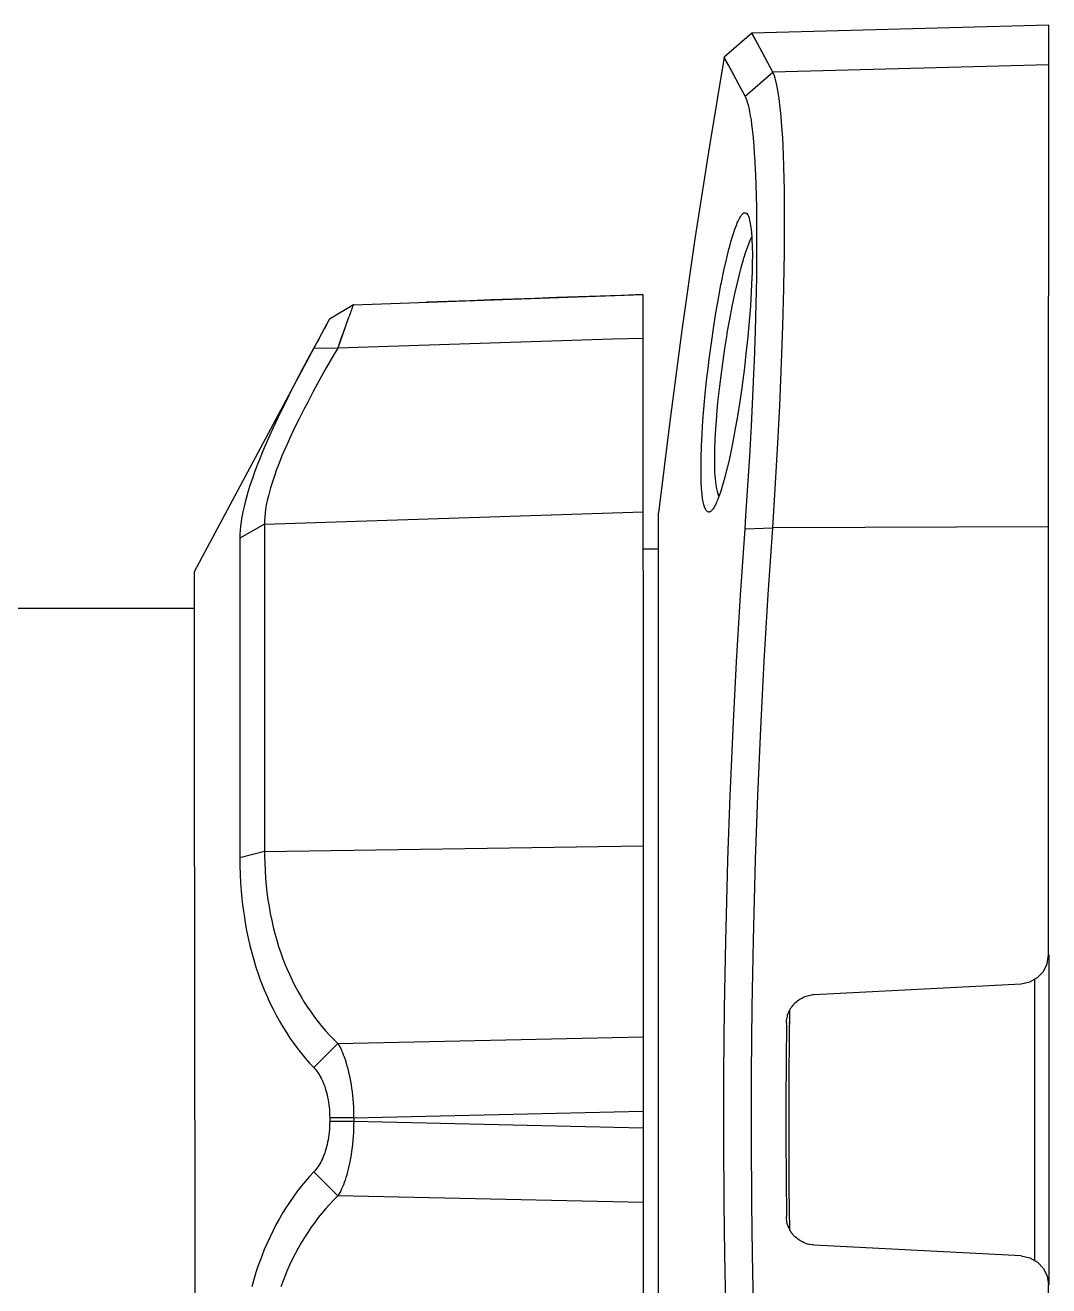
# Model space of a CAD drawing. Header units: millimetres. Extents: x -495897 to 1376592, y -28539 to 470976.
# Drawn here: x 206353 to 208656, y 219281 to 222116 of the extents above; entities that cross this region are included whole.
import ezdxf

# ---------------------------------------------------------------- set-up
doc = ezdxf.new("R2010")
doc.units = ezdxf.units.MM

msp = doc.modelspace()

# ---------------------------------------------------------------- linework, layer by layer
at = {"color": 0}
for p, q in [((208655.738, 222115.793), (207987.408, 222098.243)), ((208655.478, 222026.483), (208655.738, 222115.793)), ((207987.408, 222098.243), (207925.138, 222044.293)), ((208034.728, 222010.363), (207987.408, 222098.503)), ((207987.928, 222097.333), (207987.408, 222098.243)), ((207996.638, 222081.473), (207987.928, 222097.333)), ((208001.968, 222071.593), (207996.638, 222081.473)), ((208008.338, 222059.373), (208001.968, 222071.593)), ((208034.728, 222010.363), (208008.338, 222059.373)), ((207925.658, 222043.253), (207925.138, 222044.293)), ((207972.588, 221956.153), (207925.138, 222044.293)), ((207930.078, 222034.803), (207925.658, 222043.253)), ((207934.238, 222027.523), (207930.078, 222034.803)), ((207939.568, 222017.643), (207934.238, 222027.523)), ((208655.478, 222026.483), (208034.728, 222010.363)), ((208655.348, 220988.043), (208655.738, 222026.483)), ((207946.068, 222005.553), (207939.568, 222017.643)), ((207953.738, 221990.993), (207946.068, 222005.553)), ((207972.588, 221956.153), (208034.728, 222010.363)), ((208037.588, 222003.993), (208034.728, 222010.363)), ((208040.188, 221996.453), (208037.588, 222003.993)), ((208040.838, 221993.593), (208040.188, 221996.453)), ((207962.578, 221974.483), (207953.738, 221990.993)), ((207972.588, 221956.153), (207962.578, 221974.483)), ((208043.958, 221981.243), (208040.838, 221993.593)), ((208046.298, 221969.153), (208043.958, 221981.243)), ((208049.028, 221950.693), (208046.298, 221969.153)), ((207974.018, 221953.163), (207972.588, 221956.153)), ((207975.448, 221949.783), (207974.018, 221953.163)), ((207976.878, 221945.883), (207975.448, 221949.783)), ((207978.178, 221941.853), (207976.878, 221945.883)), ((207979.868, 221936.133), (207978.178, 221941.853)), ((208050.848, 221936.913), (208049.028, 221950.693)), ((207981.428, 221929.893), (207979.868, 221936.133)), ((207982.988, 221922.873), (207981.428, 221929.893)), ((207983.378, 221921.313), (207982.988, 221922.873)), ((207984.938, 221912.343), (207983.378, 221921.313)), ((207986.628, 221902.983), (207984.938, 221912.343)), ((208053.578, 221911.043), (208050.848, 221936.913)), ((208054.618, 221897.393), (208053.578, 221911.043)), ((207987.928, 221892.843), (207986.628, 221902.983)), ((207989.358, 221881.663), (207987.928, 221892.843)), ((207990.658, 221869.313), (207989.358, 221881.663)), ((208057.088, 221862.813), (208054.618, 221897.393)), ((207991.438, 221862.163), (207990.658, 221869.313)), ((207992.868, 221845.523), (207991.438, 221862.163)), ((208058.908, 221824.333), (208057.088, 221862.813)), ((207994.038, 221828.103), (207992.868, 221845.523)), ((207995.208, 221809.513), (207994.038, 221828.103)), ((207996.248, 221789.493), (207995.208, 221809.513)), ((208059.818, 221797.553), (208058.908, 221824.333)), ((208060.858, 221745.033), (208059.818, 221797.553)), ((207996.768, 221780.133), (207996.248, 221789.493)), ((207997.548, 221756.993), (207996.768, 221780.133)), ((207998.198, 221732.423), (207997.548, 221756.993)), ((208061.508, 221687.313), (208060.858, 221745.033)), ((207998.718, 221706.293), (207998.198, 221732.423)), ((207960.628, 221682.503), (207962.188, 221685.103)), ((207962.188, 221685.103), (207963.878, 221687.703)), ((207963.878, 221687.703), (207964.658, 221688.873)), ((207964.658, 221688.873), (207965.958, 221690.433)), ((207965.958, 221690.433), (207966.998, 221691.473)), ((207966.998, 221691.473), (207967.908, 221692.383)), ((207967.908, 221692.383), (207968.818, 221693.033)), ((207968.818, 221693.033), (207969.858, 221693.553)), ((207969.858, 221693.553), (207970.768, 221693.943)), ((207970.768, 221693.943), (207971.678, 221694.203)), ((207971.678, 221694.203), (207972.588, 221694.203)), ((207972.588, 221694.203), (207972.718, 221694.203)), ((207972.718, 221694.203), (207973.368, 221694.203)), ((207973.368, 221694.203), (207973.628, 221693.943)), ((207973.628, 221693.943), (207974.018, 221693.813)), ((207974.018, 221693.813), (207974.538, 221693.553)), ((207974.538, 221693.553), (207975.058, 221693.163)), ((207975.058, 221693.163), (207975.448, 221693.033)), ((207975.448, 221693.033), (207975.838, 221692.643)), ((207975.838, 221692.643), (207976.358, 221692.383)), ((207976.358, 221692.383), (207976.748, 221691.993)), ((207976.748, 221691.993), (207977.138, 221691.603)), ((207977.138, 221691.603), (207978.698, 221689.263)), ((207978.698, 221689.263), (207980.128, 221686.403)), ((207980.128, 221686.403), (207981.428, 221682.893)), ((207981.428, 221682.893), (207981.948, 221680.683)), ((207999.108, 221678.343), (207998.718, 221706.293)), ((208061.508, 221671.843), (208061.508, 221687.313)), ((207945.548, 221645.063), (207949.448, 221656.893)), ((207949.448, 221656.893), (207953.738, 221667.813)), ((207953.738, 221667.943), (207955.038, 221671.063)), ((207953.738, 221667.813), (207953.738, 221667.943)), ((207955.038, 221671.063), (207956.338, 221673.923)), ((207956.338, 221673.923), (207957.508, 221676.913)), ((207957.508, 221676.913), (207958.938, 221679.773)), ((207958.938, 221679.773), (207960.628, 221682.503)), ((207981.948, 221680.683), (207983.508, 221673.663)), ((207983.508, 221673.663), (207984.938, 221665.733)), ((207984.938, 221665.733), (207985.588, 221661.703)), ((207985.588, 221661.703), (207986.888, 221650.393)), ((207999.108, 221676.913), (207999.108, 221678.343)), ((207999.238, 221654.553), (207999.238, 221657.413)), ((207999.238, 221602.293), (207999.238, 221654.553)), ((208061.118, 221603.853), (208061.508, 221671.843)), ((207937.098, 221615.683), (207941.388, 221631.413)), ((207941.388, 221631.413), (207945.548, 221645.063)), ((207980.778, 221624.263), (207984.288, 221632.713)), ((207984.288, 221632.713), (207987.668, 221639.863)), ((207986.888, 221650.393), (207987.798, 221637.523)), ((207987.798, 221637.523), (207987.798, 221635.053)), ((207987.798, 221635.053), (207988.578, 221617.763)), ((207930.468, 221588.773), (207936.188, 221611.913)), ((207936.188, 221611.913), (207937.098, 221615.683)), ((207969.728, 221592.153), (207974.148, 221606.193)), ((207974.148, 221606.193), (207978.438, 221618.283)), ((207978.438, 221618.283), (207980.778, 221624.263)), ((207988.578, 221617.763), (207988.968, 221601.123)), ((207988.968, 221601.123), (207988.708, 221578.893)), ((207998.718, 221547.433), (207999.238, 221602.293)), ((208059.818, 221529.883), (208061.118, 221603.853)), ((207924.878, 221563.943), (207930.468, 221588.773)), ((207958.808, 221552.113), (207963.878, 221571.353)), ((207963.878, 221571.353), (207968.818, 221589.163)), ((207968.818, 221589.163), (207969.728, 221592.153)), ((207988.708, 221578.893), (207988.318, 221561.343)), ((207919.418, 221537.033), (207924.878, 221563.943)), ((207953.608, 221530.793), (207958.808, 221552.113)), ((207988.318, 221561.343), (207987.278, 221533.783)), ((207997.678, 221489.583), (207998.718, 221547.433)), ((207912.398, 221501.023), (207918.118, 221531.703)), ((207918.118, 221531.703), (207919.418, 221537.033)), ((207949.318, 221511.553), (207953.608, 221530.793)), ((207986.368, 221516.233), (207984.418, 221483.993)), ((207987.278, 221533.783), (207986.368, 221516.233)), ((208057.478, 221440.053), (208059.818, 221523.773)), ((208059.818, 221523.773), (208059.818, 221529.883)), ((207091.318, 221487.243), (207037.498, 221455.003)), ((207090.538, 221485.293), (207089.888, 221484.123)), ((207090.798, 221485.943), (207090.538, 221485.293)), ((207090.538, 221485.293), (207090.538, 221485.293)), ((207091.058, 221486.723), (207090.798, 221485.943)), ((207091.188, 221486.983), (207091.058, 221486.853)), ((207091.058, 221486.853), (207091.058, 221486.723)), ((207091.318, 221487.243), (207091.188, 221486.983)), ((207091.318, 221487.243), (207742.748, 221510.123)), ((207304.778, 221494.783), (207256.028, 221492.963)), ((207353.268, 221496.343), (207304.778, 221494.783)), ((207402.018, 221498.163), (207353.268, 221496.343)), ((207450.768, 221499.723), (207402.018, 221498.163)), ((207499.258, 221501.543), (207450.768, 221499.723)), ((207548.008, 221503.233), (207499.258, 221501.543)), ((207596.758, 221504.923), (207548.008, 221503.233)), ((207645.378, 221506.743), (207596.758, 221504.923)), ((207693.998, 221508.303), (207645.378, 221506.743)), ((207742.748, 221510.123), (207693.998, 221508.303)), ((207742.748, 221510.123), (207743.138, 220270.703)), ((207742.748, 221510.123), (207742.748, 221510.123)), ((207906.808, 221468.783), (207912.398, 221501.023)), ((207943.598, 221483.603), (207949.318, 221511.553)), ((207995.858, 221427.703), (207997.678, 221489.583)), ((207080.658, 221458.513), (207055.958, 221389.743)), ((207081.698, 221461.373), (207080.658, 221458.513)), ((207082.738, 221464.233), (207081.698, 221461.373)), ((207083.778, 221467.093), (207082.738, 221464.233)), ((207084.948, 221469.953), (207083.778, 221467.093)), ((207085.078, 221470.733), (207084.948, 221469.953)), ((207086.118, 221473.593), (207085.078, 221470.733)), ((207086.898, 221475.803), (207086.118, 221473.593)), ((207087.938, 221478.533), (207086.898, 221475.803)), ((207088.458, 221479.833), (207087.938, 221478.533)), ((207089.628, 221482.953), (207088.458, 221480.223)), ((207088.458, 221480.223), (207088.458, 221479.833)), ((207089.888, 221484.123), (207089.628, 221482.953)), ((207902.128, 221438.883), (207906.808, 221468.783)), ((207937.878, 221454.483), (207943.598, 221483.603)), ((207984.418, 221483.993), (207981.688, 221450.323)), ((206734.208, 220887.683), (207037.498, 221455.003)), ((207025.668, 221432.903), (207022.028, 221426.533)), ((207027.488, 221436.153), (207025.668, 221432.903)), ((207029.048, 221439.403), (207027.488, 221436.153)), ((207031.778, 221443.953), (207029.048, 221439.403)), ((207032.038, 221444.993), (207031.778, 221443.953)), ((207033.728, 221447.853), (207032.038, 221444.993)), ((207034.768, 221449.933), (207033.728, 221447.853)), ((207035.548, 221451.363), (207034.768, 221449.933)), ((207036.198, 221452.663), (207035.548, 221451.363)), ((207036.718, 221453.703), (207036.198, 221452.663)), ((207037.108, 221454.093), (207036.718, 221453.703)), ((207037.238, 221454.483), (207037.108, 221454.093)), ((207037.498, 221455.003), (207037.238, 221454.483)), ((207071.688, 221433.683), (207064.148, 221413.013)), ((207896.668, 221401.963), (207902.128, 221438.883)), ((207932.418, 221424.193), (207937.878, 221454.483)), ((207981.688, 221450.323), (207978.438, 221414.963)), ((207993.388, 221360.883), (207995.858, 221427.703)), ((208054.618, 221356.983), (208057.478, 221440.053)), ((207009.028, 221402.093), (207005.128, 221395.723)), ((207012.538, 221408.723), (207009.028, 221402.093)), ((207015.918, 221415.223), (207012.538, 221408.723)), ((207019.558, 221421.593), (207015.918, 221415.223)), ((207022.028, 221426.533), (207019.558, 221421.593)), ((207060.248, 221401.573), (207055.958, 221389.743)), ((207064.148, 221413.013), (207060.248, 221401.573)), ((207399.288, 221400.793), (207330.518, 221398.453)), ((207467.928, 221403.003), (207399.288, 221400.793)), ((207536.698, 221405.213), (207467.928, 221403.003)), ((207605.338, 221407.553), (207536.698, 221405.213)), ((207673.978, 221409.633), (207605.338, 221407.553)), ((207742.748, 221411.713), (207673.978, 221409.633)), ((207891.598, 221364.653), (207896.668, 221401.963)), ((207926.698, 221388.573), (207931.898, 221420.553)), ((207931.898, 221420.553), (207932.418, 221424.193)), ((207978.438, 221414.963), (207974.538, 221377.133)), ((206993.558, 221374.143), (206976.658, 221342.813)), ((207001.618, 221388.963), (206993.558, 221374.143)), ((207005.128, 221395.723), (207001.618, 221388.963)), ((207055.958, 221389.743), (207001.618, 221388.963)), ((207046.598, 221373.753), (207030.088, 221345.153)), ((207055.958, 221389.743), (207046.598, 221373.753)), ((207124.468, 221391.953), (207055.958, 221389.743)), ((207193.108, 221394.293), (207124.468, 221391.953)), ((207261.878, 221396.373), (207193.108, 221394.293)), ((207330.518, 221398.453), (207261.878, 221396.373)), ((207922.148, 221356.073), (207926.698, 221388.573)), ((207974.538, 221377.133), (207970.118, 221339.433)), ((206976.658, 221342.813), (206961.188, 221312.913)), ((207030.088, 221345.153), (207015.008, 221318.113)), ((207886.788, 221323.183), (207889.128, 221344.113)), ((207889.128, 221344.113), (207891.598, 221364.653)), ((207918.378, 221327.603), (207922.148, 221356.073)), ((207990.008, 221281.193), (207992.998, 221348.403)), ((207992.998, 221348.403), (207993.388, 221360.883)), ((208050.458, 221260.913), (208054.618, 221356.983)), ((207015.008, 221318.113), (207000.968, 221292.113)), ((207882.888, 221287.303), (207886.788, 221323.183)), ((207914.738, 221298.093), (207918.378, 221327.603)), ((207970.118, 221339.433), (207965.958, 221307.323)), ((206961.188, 221312.913), (206946.498, 221284.573)), ((207000.968, 221292.113), (206987.708, 221267.023)), ((207879.768, 221252.593), (207882.888, 221287.303)), ((207911.488, 221267.933), (207914.738, 221298.093)), ((207965.568, 221305.243), (207960.628, 221269.883)), ((207965.958, 221307.323), (207965.568, 221305.243)), ((206946.498, 221284.573), (206932.978, 221257.143)), ((206987.708, 221267.023), (206981.208, 221254.673)), ((207909.018, 221239.073), (207911.488, 221267.933)), ((207960.628, 221269.883), (207955.168, 221236.343)), ((207986.758, 221213.983), (207990.008, 221281.193)), ((208046.298, 221176.023), (208050.458, 221260.913)), ((206927.388, 221245.833), (206915.948, 221221.783)), ((206932.978, 221257.143), (206927.388, 221245.833)), ((206970.158, 221232.573), (206959.888, 221212.033)), ((206981.208, 221254.673), (206970.158, 221232.573)), ((207877.688, 221226.853), (207879.768, 221252.593)), ((207906.678, 221208.783), (207908.628, 221234.913)), ((207908.628, 221234.913), (207909.018, 221239.073)), ((207955.168, 221236.343), (207949.708, 221204.493)), ((206915.948, 221221.783), (206905.678, 221199.033)), ((206959.888, 221212.033), (206950.528, 221192.273)), ((207875.868, 221197.213), (207877.688, 221226.853)), ((207905.378, 221184.213), (207906.678, 221208.783)), ((207949.708, 221204.493), (207948.018, 221195.653)), ((207982.988, 221147.033), (207986.758, 221213.983)), ((206895.928, 221177.453), (206887.088, 221156.653)), ((206905.678, 221199.033), (206895.928, 221177.453)), ((206942.078, 221173.553), (206934.278, 221155.483)), ((206950.528, 221192.273), (206942.078, 221173.553)), ((207874.438, 221169.393), (207875.868, 221197.213)), ((207904.468, 221161.203), (207905.378, 221184.213)), ((207948.018, 221195.653), (207942.688, 221167.573)), ((208040.318, 221073.583), (208046.298, 221176.023)), ((206887.088, 221156.653), (206879.028, 221136.763)), ((206930.638, 221147.163), (206924.398, 221131.303)), ((206934.278, 221155.483), (206930.638, 221147.163)), ((207873.528, 221143.653), (207874.308, 221168.093)), ((207874.308, 221168.093), (207874.438, 221169.393)), ((207904.338, 221145.733), (207904.468, 221161.203)), ((207904.338, 221129.093), (207904.338, 221145.733)), ((207942.688, 221167.573), (207937.098, 221141.703)), ((207978.828, 221079.823), (207982.988, 221147.033)), ((206876.558, 221130.393), (206869.798, 221112.843)), ((206879.028, 221136.763), (206876.558, 221130.393)), ((206918.678, 221116.613), (206913.608, 221102.443)), ((206924.398, 221131.303), (206918.678, 221116.613)), ((207873.398, 221121.163), (207873.528, 221143.653)), ((207873.528, 221100.233), (207873.398, 221121.163)), ((207904.728, 221114.013), (207904.338, 221129.093)), ((207931.378, 221117.133), (207930.858, 221114.923)), ((207937.098, 221141.703), (207931.378, 221117.133)), ((206864.078, 221096.333), (206858.618, 221080.603)), ((206869.798, 221112.843), (206864.078, 221096.333)), ((206909.188, 221088.923), (206905.028, 221075.923)), ((206913.608, 221102.443), (206909.188, 221088.923)), ((207873.918, 221087.103), (207873.528, 221100.233)), ((207905.378, 221100.233), (207904.728, 221114.013)), ((207905.638, 221098.153), (207905.378, 221100.233)), ((207906.678, 221087.363), (207905.638, 221098.153)), ((207926.178, 221096.853), (207921.888, 221081.383)), ((207930.858, 221114.923), (207926.178, 221096.853)), ((206854.068, 221065.653), (206849.908, 221051.353)), ((206858.618, 221080.603), (206854.068, 221065.653)), ((206901.648, 221063.313), (206900.088, 221057.593)), ((206905.028, 221075.923), (206901.648, 221063.313)), ((207874.568, 221073.713), (207873.918, 221087.103)), ((207875.738, 221061.753), (207874.568, 221073.713)), ((207877.038, 221050.963), (207875.738, 221061.753)), ((207907.978, 221078.263), (207906.678, 221087.363)), ((207908.888, 221073.583), (207907.978, 221078.263)), ((207910.058, 221067.473), (207908.888, 221073.583)), ((207911.618, 221062.273), (207910.058, 221067.473)), ((207911.878, 221061.753), (207911.618, 221062.273)), ((207912.008, 221061.233), (207911.878, 221061.753)), ((207912.268, 221060.713), (207912.008, 221061.233)), ((207912.398, 221060.063), (207912.268, 221060.713)), ((207912.788, 221059.543), (207912.398, 221060.063)), ((207912.918, 221059.023), (207912.788, 221059.543)), ((207917.598, 221067.863), (207913.308, 221055.253)), ((207921.888, 221081.383), (207917.598, 221067.863)), ((207974.408, 221012.873), (207978.828, 221079.823)), ((208034.598, 220985.963), (208040.318, 221073.583)), ((206845.358, 221033.543), (206842.628, 221021.453)), ((206846.268, 221037.313), (206845.358, 221033.543)), ((206849.908, 221051.353), (206846.268, 221037.313)), ((206895.408, 221036.793), (206893.848, 221027.563)), ((206897.488, 221046.803), (206895.408, 221036.793)), ((206900.088, 221057.593), (206897.488, 221046.803)), ((207877.688, 221047.583), (207877.038, 221050.963)), ((207878.338, 221044.203), (207877.688, 221047.583)), ((207879.118, 221040.823), (207878.338, 221044.203)), ((207879.768, 221037.963), (207879.118, 221040.823)), ((207879.768, 221037.703), (207879.768, 221037.963)), ((207880.548, 221035.103), (207879.768, 221037.703)), ((207881.198, 221032.763), (207880.548, 221035.103)), ((207881.978, 221030.553), (207881.198, 221032.763)), ((207903.168, 221032.893), (207901.868, 221030.553)), ((207903.948, 221034.713), (207903.168, 221032.893)), ((207905.638, 221037.703), (207903.948, 221034.713)), ((207907.198, 221040.823), (207905.638, 221037.703)), ((207908.628, 221043.813), (207907.198, 221040.823)), ((207909.928, 221047.063), (207908.628, 221043.813)), ((207911.098, 221050.053), (207909.928, 221047.063)), ((207912.398, 221053.303), (207911.098, 221050.053)), ((207912.788, 221053.823), (207912.398, 221053.303)), ((207913.048, 221058.503), (207912.918, 221059.023)), ((207913.308, 221058.113), (207913.048, 221058.503)), ((207913.438, 221057.593), (207913.308, 221058.113)), ((207913.828, 221057.203), (207913.438, 221057.593)), ((207913.828, 221057.073), (207913.828, 221057.203)), ((206840.418, 221010.143), (206838.598, 220999.743)), ((206842.628, 221021.453), (206840.418, 221010.143)), ((206891.118, 220994.153), (207742.878, 221021.583)), ((206891.768, 221010.143), (206891.248, 221002.083)), ((206892.548, 221018.593), (206891.768, 221010.143)), ((206893.848, 221027.563), (206892.548, 221018.593)), ((207777.848, 220933.963), (207777.848, 221019.633)), ((207882.888, 221028.603), (207881.978, 221030.553)), ((207883.148, 221027.823), (207882.888, 221028.603)), ((207884.058, 221026.263), (207883.148, 221027.823)), ((207884.968, 221024.833), (207884.058, 221026.263)), ((207885.878, 221023.793), (207884.968, 221024.833)), ((207886.788, 221022.883), (207885.878, 221023.793)), ((207887.568, 221022.103), (207886.788, 221022.883)), ((207888.348, 221021.583), (207887.568, 221022.103)), ((207889.258, 221021.323), (207888.348, 221021.583)), ((207890.038, 221021.063), (207889.258, 221021.323)), ((207890.948, 221021.063), (207890.038, 221021.063)), ((207891.598, 221021.063), (207890.948, 221021.063)), ((207892.118, 221021.323), (207891.598, 221021.063)), ((207892.898, 221021.453), (207892.118, 221021.323)), ((207893.418, 221021.583), (207892.898, 221021.453)), ((207893.938, 221021.973), (207893.418, 221021.583)), ((207894.458, 221022.363), (207893.938, 221021.973)), ((207894.978, 221022.623), (207894.458, 221022.363)), ((207895.628, 221023.013), (207894.978, 221022.623)), ((207894.978, 221022.623), (207894.978, 221022.623)), ((207896.148, 221023.403), (207895.628, 221023.013)), ((207896.668, 221023.923), (207896.148, 221023.403)), ((207897.838, 221025.223), (207896.668, 221023.923)), ((207899.138, 221026.783), (207897.838, 221025.223)), ((207900.438, 221028.603), (207899.138, 221026.783)), ((207901.868, 221030.553), (207900.438, 221028.603)), ((207972.458, 220983.233), (207974.408, 221012.873)), ((206891.118, 220994.153), (206835.738, 220962.303)), ((206836.518, 220980.243), (206835.868, 220971.143)), ((206837.298, 220989.733), (206836.518, 220980.243)), ((206838.598, 220999.743), (206837.298, 220989.733)), ((206891.248, 221002.083), (206891.118, 220994.153)), ((206891.118, 220994.153), (206891.248, 220258.093)), ((207962.448, 220833.993), (207972.458, 220983.233)), ((207972.458, 220983.233), (208034.598, 220985.963)), ((208024.328, 220836.073), (208034.598, 220985.963)), ((208655.348, 220988.043), (208034.598, 220985.963)), ((208655.348, 220025.393), (208655.348, 220988.043)), ((206835.868, 220971.143), (206835.738, 220962.303)), ((206835.738, 220962.303), (206835.868, 220243.793)), ((207742.878, 220938.253), (207777.848, 220938.253)), ((207777.458, 219547.383), (207777.848, 220933.963)), ((206734.208, 220793.693), (206734.208, 220887.683)), ((207953.218, 220684.233), (207962.448, 220833.993)), ((208015.618, 220685.533), (208024.328, 220836.073)), ((206734.208, 220804.483), (205339.308, 220804.483)), ((206734.468, 219654.503), (206734.208, 220793.693)), ((207945.548, 220533.953), (207953.218, 220684.233)), ((208007.948, 220534.343), (208015.618, 220685.533)), ((207939.048, 220383.153), (207945.548, 220533.953)), ((208001.188, 220382.763), (208007.948, 220534.343)), ((207933.848, 220238.983), (207939.048, 220383.153)), ((207996.248, 220240.023), (208001.188, 220382.763)), ((206891.248, 220258.093), (207743.138, 220270.703)), ((207743.138, 220270.703), (207743.268, 219635.913)), ((206891.248, 220258.093), (206835.868, 220243.793)), ((206835.868, 220243.793), (206836.128, 220225.723)), ((206891.248, 220258.093), (206891.248, 220248.603)), ((206891.248, 220248.603), (206891.768, 220231.573)), ((207933.068, 220206.093), (207933.848, 220238.983)), ((207995.338, 220209.213), (207996.248, 220240.023)), ((206836.128, 220225.723), (206836.648, 220206.483)), ((206891.768, 220231.573), (206892.548, 220214.803)), ((206892.548, 220214.803), (206893.588, 220198.163)), ((207991.438, 220058.153), (207995.338, 220209.213)), ((206836.648, 220206.483), (206837.688, 220187.633)), ((206837.688, 220187.633), (206838.988, 220169.043)), ((206893.588, 220198.163), (206895.018, 220181.653)), ((206895.018, 220181.653), (206896.838, 220165.533)), ((207928.908, 220055.813), (207933.068, 220206.093)), ((206838.988, 220169.043), (206840.548, 220150.713)), ((206896.838, 220165.533), (206899.178, 220149.543)), ((206840.548, 220150.713), (206842.758, 220132.643)), ((206842.758, 220132.643), (206845.228, 220114.833)), ((206899.178, 220149.543), (206901.518, 220133.813)), ((206901.518, 220133.813), (206904.378, 220118.213)), ((206845.228, 220114.833), (206847.958, 220097.153)), ((206847.958, 220097.153), (206851.078, 220079.993)), ((206904.378, 220118.213), (206907.628, 220103.003)), ((206907.628, 220103.003), (206911.008, 220087.923)), ((206851.078, 220079.993), (206854.588, 220062.963)), ((206911.008, 220087.923), (206914.778, 220073.233)), ((206914.778, 220073.233), (206918.938, 220058.673)), ((206854.588, 220062.963), (206858.358, 220046.323)), ((206858.358, 220046.323), (206862.648, 220030.073)), ((206918.938, 220058.673), (206923.098, 220044.373)), ((206923.098, 220044.373), (206927.778, 220030.333)), ((207926.178, 219906.573), (207928.908, 220055.813)), ((207988.708, 219908.393), (207991.438, 220058.153)), ((206862.648, 220030.073), (206867.068, 220013.953)), ((206867.068, 220013.953), (206871.878, 219998.093)), ((206927.778, 220030.333), (206932.848, 220016.813)), ((206932.848, 220016.813), (206938.178, 220003.293)), ((208655.738, 220025.393), (208655.738, 219283.483)), ((206871.878, 219998.093), (206877.078, 219982.493)), ((206877.078, 219982.493), (206882.538, 219967.283)), ((206938.178, 220003.293), (206941.688, 219994.973)), ((206941.688, 219994.973), (206947.538, 219981.843)), ((206882.538, 219967.283), (206884.748, 219961.433)), ((206884.748, 219961.433), (206890.728, 219946.613)), ((206947.538, 219981.843), (206953.648, 219968.843)), ((206953.648, 219968.843), (206959.888, 219956.103)), ((206959.888, 219956.103), (206966.648, 219943.753)), ((208128.068, 219936.213), (208593.728, 219960.523)), ((208623.888, 219970.013), (208623.888, 219338.863)), ((206890.728, 219946.613), (206896.968, 219931.923)), ((206896.968, 219931.923), (206903.468, 219917.493)), ((206966.648, 219943.753), (206973.668, 219931.273)), ((206973.668, 219931.273), (206980.818, 219919.313)), ((208093.748, 219924.513), (208095.828, 219925.943)), ((208095.828, 219925.943), (208098.558, 219927.503)), ((208098.558, 219927.503), (208101.418, 219928.933)), ((208101.418, 219928.933), (208104.018, 219930.493)), ((208104.018, 219930.493), (208107.138, 219931.663)), ((208107.138, 219931.663), (208109.998, 219932.703)), ((208109.998, 219932.703), (208113.118, 219933.613)), ((208113.118, 219933.613), (208116.108, 219934.393)), ((208116.108, 219934.393), (208118.578, 219934.913)), ((208118.578, 219934.913), (208121.568, 219935.433)), ((208121.568, 219935.433), (208124.948, 219935.953)), ((208124.948, 219935.953), (208128.068, 219936.213)), ((206903.468, 219917.493), (206910.488, 219903.453)), ((206910.488, 219903.453), (206917.378, 219889.803)), ((206980.818, 219919.313), (206988.358, 219907.613)), ((206988.358, 219907.613), (206996.028, 219896.433)), ((207924.748, 219758.763), (207926.178, 219906.573)), ((207987.148, 219759.673), (207988.708, 219908.393)), ((208070.348, 219896.043), (208071.648, 219898.903)), ((208071.648, 219898.903), (208073.078, 219901.763)), ((208072.168, 219899.943), (208072.038, 219871.993)), ((208072.168, 219899.943), (208072.038, 219878.883)), ((208073.078, 219901.763), (208074.508, 219904.233)), ((208074.508, 219904.233), (208076.328, 219906.963)), ((208076.328, 219906.963), (208078.148, 219909.693)), ((208078.148, 219909.693), (208079.838, 219911.773)), ((208079.838, 219911.773), (208081.918, 219914.113)), ((208081.918, 219914.113), (208083.998, 219916.453)), ((208083.998, 219916.453), (208086.208, 219918.663)), ((208086.208, 219918.663), (208088.678, 219920.743)), ((208088.678, 219920.743), (208091.148, 219922.693)), ((208091.148, 219922.693), (208093.748, 219924.513)), ((206917.378, 219889.803), (206924.918, 219876.283)), ((206924.918, 219876.283), (206932.458, 219863.283)), ((206996.028, 219896.433), (207004.088, 219885.253)), ((207004.088, 219885.253), (207012.408, 219874.593)), ((207012.408, 219874.593), (207020.598, 219864.193)), ((208065.408, 219871.993), (208065.538, 219875.243)), ((208065.538, 219875.243), (208065.668, 219878.363)), ((208065.668, 219878.363), (208066.058, 219881.353)), ((208066.058, 219881.353), (208066.838, 219884.213)), ((208066.838, 219884.213), (208067.618, 219887.203)), ((208067.618, 219887.203), (208068.268, 219890.323)), ((208068.268, 219890.323), (208069.308, 219893.183)), ((208069.308, 219893.183), (208070.348, 219896.043)), ((208072.038, 219878.883), (208071.778, 219871.993)), ((206932.458, 219863.283), (206940.518, 219850.543)), ((206940.518, 219850.543), (206948.578, 219838.193)), ((207020.598, 219864.193), (207029.438, 219854.183)), ((207029.438, 219854.183), (207038.148, 219844.303)), ((207038.148, 219844.303), (207047.118, 219834.943)), ((207674.498, 219839.623), (207743.268, 219841.053)), ((206948.578, 219838.193), (206957.028, 219826.233)), ((206957.028, 219826.233), (206965.608, 219814.663)), ((206965.608, 219814.663), (206974.578, 219803.483)), ((207056.218, 219825.843), (207002.138, 219771.893)), ((207047.118, 219834.943), (207056.218, 219825.843)), ((207056.218, 219825.843), (207125.118, 219827.403)), ((207056.218, 219825.843), (207058.428, 219822.203)), ((207058.428, 219822.203), (207060.638, 219818.433)), ((207060.638, 219818.433), (207062.718, 219814.533)), ((207062.718, 219814.533), (207064.668, 219810.243)), ((207125.118, 219827.403), (207193.628, 219828.833)), ((207193.628, 219828.833), (207262.528, 219830.523)), ((207262.528, 219830.523), (207331.038, 219831.953)), ((207331.038, 219831.953), (207399.678, 219833.513)), ((207399.678, 219833.513), (207468.448, 219834.943)), ((207468.448, 219834.943), (207537.088, 219836.633)), ((207537.088, 219836.633), (207605.858, 219838.063)), ((207605.858, 219838.063), (207674.498, 219839.623)), ((206974.578, 219803.483), (206983.548, 219792.563)), ((206983.548, 219792.563), (206992.908, 219782.033)), ((207064.668, 219810.243), (207066.618, 219805.823)), ((207066.618, 219805.823), (207068.568, 219800.753)), ((207068.568, 219800.753), (207070.648, 219796.073)), ((207070.648, 219796.073), (207072.598, 219790.353)), ((207072.598, 219790.353), (207074.288, 219784.633)), ((207074.288, 219784.633), (207076.108, 219778.523)), ((206992.908, 219782.033), (207002.138, 219771.893)), ((207002.138, 219771.893), (207004.478, 219769.423)), ((207004.478, 219769.423), (207006.818, 219766.563)), ((207006.818, 219766.563), (207009.158, 219763.703)), ((207009.158, 219763.703), (207011.238, 219760.583)), ((207011.238, 219760.583), (207013.448, 219757.333)), ((207013.448, 219757.333), (207015.658, 219753.953)), ((207076.108, 219778.523), (207077.928, 219772.283)), ((207077.928, 219772.283), (207079.748, 219765.653)), ((207079.748, 219765.653), (207081.308, 219758.633)), ((207081.308, 219758.633), (207081.698, 219756.683)), ((207081.698, 219756.683), (207083.388, 219749.013)), ((207924.618, 219612.123), (207924.748, 219758.763)), ((207986.888, 219612.513), (207987.148, 219759.673)), ((207015.658, 219753.953), (207017.608, 219750.443)), ((207017.608, 219750.443), (207019.558, 219746.673)), ((207019.558, 219746.673), (207021.508, 219742.513)), ((207021.508, 219742.513), (207023.328, 219738.353)), ((207023.328, 219738.353), (207025.148, 219733.933)), ((207025.148, 219733.933), (207026.708, 219729.253)), ((207026.708, 219729.253), (207028.008, 219726.003)), ((207083.388, 219749.013), (207084.818, 219741.473)), ((207084.818, 219741.473), (207085.988, 219733.543)), ((207085.988, 219733.543), (207087.288, 219725.483)), ((207028.008, 219726.003), (207029.438, 219720.803)), ((207029.438, 219720.803), (207030.868, 219715.863)), ((207030.868, 219715.863), (207032.298, 219710.403)), ((207032.298, 219710.403), (207033.338, 219705.203)), ((207033.338, 219705.203), (207034.378, 219699.743)), ((207034.378, 219699.743), (207035.288, 219694.153)), ((207087.288, 219725.483), (207088.328, 219717.423)), ((207088.328, 219717.423), (207089.238, 219709.233)), ((207089.238, 219709.233), (207089.888, 219700.783)), ((207089.888, 219700.783), (207090.668, 219692.203)), ((207035.288, 219694.153), (207036.198, 219688.563)), ((207036.198, 219688.563), (207036.718, 219682.843)), ((207036.718, 219682.843), (207037.238, 219676.993)), ((207037.238, 219676.993), (207037.628, 219671.013)), ((207037.628, 219671.013), (207037.758, 219665.163)), ((207090.668, 219692.203), (207091.188, 219683.363)), ((207091.188, 219683.363), (207091.578, 219674.523)), ((207091.578, 219674.523), (207091.708, 219665.293)), ((207547.878, 219669.453), (207613.008, 219670.883)), ((207613.008, 219670.883), (207678.008, 219672.443)), ((207678.008, 219672.443), (207743.268, 219673.873)), ((206734.468, 219654.503), (206735.118, 218515.313)), ((207037.758, 219644.363), (207037.628, 219638.253)), ((207037.758, 219665.163), (207038.018, 219658.923)), ((207038.018, 219650.473), (207037.758, 219644.363)), ((207091.708, 219659.053), (207038.018, 219658.923)), ((207038.018, 219658.923), (207038.018, 219658.923)), ((207038.018, 219658.923), (207038.018, 219654.763)), ((207038.018, 219654.763), (207038.018, 219650.473)), ((207091.968, 219650.473), (207038.018, 219650.473)), ((207038.018, 219650.473), (207038.018, 219650.473)), ((207091.708, 219643.973), (207091.578, 219635.003)), ((207091.708, 219665.293), (207091.708, 219659.053)), ((207156.968, 219649.043), (207091.708, 219650.473)), ((207091.968, 219650.473), (207091.708, 219643.973)), ((207091.968, 219659.053), (207156.968, 219660.483)), ((207091.968, 219659.053), (207091.968, 219654.763)), ((207091.968, 219654.763), (207091.968, 219650.473)), ((207156.968, 219660.483), (207222.098, 219661.913)), ((207222.098, 219647.613), (207156.968, 219649.043)), ((207222.098, 219661.913), (207287.228, 219663.343)), ((207287.358, 219646.183), (207222.098, 219647.613)), ((207287.228, 219663.343), (207352.358, 219664.903)), ((207352.358, 219644.753), (207287.358, 219646.183)), ((207352.358, 219664.903), (207417.618, 219666.333)), ((207417.618, 219643.323), (207352.358, 219644.753)), ((207417.618, 219666.333), (207482.878, 219668.023)), ((207482.618, 219641.893), (207417.618, 219643.323)), ((207482.878, 219668.023), (207547.878, 219669.453)), ((207035.288, 219615.113), (207034.378, 219609.523)), ((207036.198, 219620.703), (207035.288, 219615.113)), ((207036.978, 219626.423), (207036.198, 219620.703)), ((207037.238, 219632.403), (207036.978, 219626.423)), ((207037.628, 219638.253), (207037.238, 219632.403)), ((207090.668, 219617.323), (207089.888, 219608.743)), ((207091.188, 219626.033), (207090.668, 219617.323)), ((207091.578, 219635.003), (207091.188, 219626.033)), ((207547.878, 219640.333), (207482.618, 219641.893)), ((207613.008, 219638.903), (207547.878, 219640.333)), ((207678.008, 219637.603), (207613.008, 219638.903)), ((207743.268, 219635.913), (207678.008, 219637.603)), ((207743.268, 219635.913), (207744.048, 217799.923)), ((207029.438, 219588.463), (207028.008, 219583.393)), ((207030.998, 219593.663), (207029.438, 219588.463)), ((207032.298, 219598.863), (207030.998, 219593.663)), ((207033.338, 219604.193), (207032.298, 219598.863)), ((207034.378, 219609.523), (207033.338, 219604.193)), ((207088.328, 219592.103), (207087.288, 219583.913)), ((207089.238, 219600.293), (207088.328, 219592.103)), ((207089.888, 219608.743), (207089.238, 219600.293)), ((207925.528, 219466.653), (207924.618, 219612.123)), ((207987.798, 219466.263), (207986.888, 219612.513)), ((207017.738, 219559.083), (207015.788, 219555.443)), ((207019.688, 219562.853), (207017.738, 219559.083)), ((207021.508, 219566.753), (207019.688, 219562.853)), ((207023.328, 219571.043), (207021.508, 219566.753)), ((207025.148, 219575.333), (207023.328, 219571.043)), ((207026.708, 219580.013), (207025.148, 219575.333)), ((207028.008, 219583.393), (207026.708, 219580.013)), ((207083.388, 219560.253), (207081.698, 219552.843)), ((207084.818, 219568.053), (207083.388, 219560.253)), ((207086.118, 219575.853), (207084.818, 219568.053)), ((207087.288, 219583.913), (207086.118, 219575.853)), ((207002.398, 219537.373), (206992.908, 219527.363)), ((207004.738, 219540.103), (207002.138, 219537.373)), ((207056.478, 219483.423), (207002.398, 219537.373)), ((207007.078, 219542.703), (207004.738, 219540.103)), ((207009.158, 219545.693), (207007.078, 219542.703)), ((207011.498, 219548.683), (207009.158, 219545.693)), ((207013.578, 219552.063), (207011.498, 219548.683)), ((207015.788, 219555.443), (207013.578, 219552.063)), ((207076.368, 219531.003), (207074.548, 219524.893)), ((207078.058, 219537.243), (207076.368, 219531.003)), ((207079.748, 219543.873), (207078.058, 219537.243)), ((207081.308, 219550.763), (207079.748, 219543.873)), ((207081.698, 219552.843), (207081.308, 219550.763)), ((207777.458, 218359.703), (207777.458, 219547.383)), ((206974.578, 219505.913), (206965.738, 219494.733)), ((206983.548, 219516.833), (206974.578, 219505.913)), ((206992.908, 219527.363), (206983.548, 219516.833)), ((207066.878, 219503.703), (207064.798, 219499.283)), ((207068.828, 219508.513), (207066.878, 219503.703)), ((207070.648, 219513.453), (207068.828, 219508.513)), ((207072.598, 219518.913), (207070.648, 219513.453)), ((207074.548, 219524.893), (207072.598, 219518.913)), ((206957.158, 219483.163), (206948.838, 219471.073)), ((206965.738, 219494.733), (206957.158, 219483.163)), ((207047.248, 219474.453), (207038.148, 219464.963)), ((207056.478, 219483.423), (207047.248, 219474.453)), ((207058.558, 219487.193), (207056.478, 219483.683)), ((207125.118, 219481.993), (207056.478, 219483.423)), ((207060.768, 219490.963), (207058.558, 219487.193)), ((207062.718, 219494.863), (207060.768, 219490.963)), ((207064.798, 219499.283), (207062.718, 219494.863)), ((207193.888, 219480.563), (207125.118, 219481.993)), ((207262.528, 219479.133), (207193.888, 219480.563)), ((207331.298, 219477.573), (207262.528, 219479.133)), ((207399.808, 219476.143), (207331.298, 219477.573)), ((207468.708, 219474.713), (207399.808, 219476.143)), ((207537.218, 219473.283), (207468.708, 219474.713)), ((207605.858, 219471.723), (207537.218, 219473.283)), ((206932.588, 219445.983), (206925.178, 219432.983)), ((206940.518, 219458.723), (206932.588, 219445.983)), ((206948.838, 219471.073), (206940.518, 219458.723)), ((207020.728, 219445.203), (207012.408, 219434.803)), ((207029.438, 219455.343), (207020.728, 219445.203)), ((207038.148, 219464.963), (207029.438, 219455.343)), ((207674.628, 219470.163), (207605.858, 219471.723)), ((207743.268, 219468.733), (207674.628, 219470.163)), ((207927.088, 219352.383), (207925.528, 219466.653)), ((207989.358, 219351.733), (207987.798, 219466.263)), ((206917.638, 219419.723), (206910.618, 219405.943)), ((206925.178, 219432.983), (206917.638, 219419.723)), ((207004.348, 219424.013), (206996.288, 219412.833)), ((207012.408, 219434.803), (207004.348, 219424.013)), ((208065.538, 219433.763), (208065.408, 219436.883)), ((208065.668, 219430.773), (208065.538, 219433.763)), ((208066.058, 219427.783), (208065.668, 219430.773)), ((208066.708, 219424.663), (208066.058, 219427.783)), ((208067.358, 219421.673), (208066.708, 219424.663)), ((208068.268, 219418.813), (208067.358, 219421.673)), ((208069.308, 219415.693), (208068.268, 219418.813)), ((208070.218, 219412.833), (208069.308, 219415.693)), ((208071.778, 219437.143), (208072.038, 219422.323)), ((208071.778, 219437.143), (208072.038, 219422.323)), ((208072.038, 219422.323), (208072.168, 219408.933)), ((206903.858, 219391.773), (206897.228, 219377.473)), ((206910.618, 219405.943), (206903.858, 219391.773)), ((206981.078, 219389.823), (206973.928, 219377.993)), ((206988.488, 219401.523), (206981.078, 219389.823)), ((206996.288, 219412.833), (206988.488, 219401.523)), ((208071.648, 219410.233), (208070.218, 219412.833)), ((208073.078, 219407.373), (208071.648, 219410.233)), ((208074.508, 219404.643), (208073.078, 219407.373)), ((208076.328, 219401.913), (208074.508, 219404.643)), ((208077.888, 219399.443), (208076.328, 219401.913)), ((208079.708, 219397.103), (208077.888, 219399.443)), ((208081.658, 219394.763), (208079.708, 219397.103)), ((208083.998, 219392.423), (208081.658, 219394.763)), ((208086.208, 219390.343), (208083.998, 219392.423)), ((208088.548, 219388.393), (208086.208, 219390.343)), ((208091.018, 219386.313), (208088.548, 219388.393)), ((206890.858, 219362.913), (206885.008, 219347.833)), ((206897.228, 219377.473), (206890.858, 219362.913)), ((206966.908, 219365.773), (206960.018, 219353.293)), ((206973.928, 219377.993), (206966.908, 219365.773)), ((208093.748, 219384.363), (208091.018, 219386.313)), ((208095.698, 219382.933), (208093.748, 219384.363)), ((208098.558, 219381.373), (208095.698, 219382.933)), ((208101.288, 219379.943), (208098.558, 219381.373)), ((208104.018, 219378.643), (208101.288, 219379.943)), ((208107.008, 219377.473), (208104.018, 219378.643)), ((208109.998, 219376.303), (208107.008, 219377.473)), ((208113.118, 219375.263), (208109.998, 219376.303)), ((208116.108, 219374.483), (208113.118, 219375.263)), ((208118.448, 219373.963), (208116.108, 219374.483)), ((208121.568, 219373.443), (208118.448, 219373.963)), ((208124.948, 219373.053), (208121.568, 219373.443)), ((208127.938, 219372.923), (208124.948, 219373.053)), ((208593.468, 219348.353), (208127.938, 219372.923)), ((206882.928, 219341.983), (206877.338, 219326.773)), ((206885.008, 219347.833), (206882.928, 219341.983)), ((206953.778, 219340.553), (206947.668, 219327.423)), ((206960.018, 219353.293), (206953.778, 219340.553)), ((207929.298, 219238.243), (207927.088, 219352.383)), ((207991.568, 219237.333), (207989.358, 219351.733)), ((206872.138, 219311.173), (206867.328, 219295.313)), ((206877.338, 219326.773), (206872.138, 219311.173)), ((206938.308, 219305.973), (206933.238, 219292.453)), ((206941.818, 219314.423), (206938.308, 219305.973)), ((206947.668, 219327.423), (206941.818, 219314.423)), ((206867.328, 219295.313), (206862.778, 219279.193)), ((206933.238, 219292.453), (206928.168, 219278.933)), ((208654.958, 218320.833), (208655.088, 219283.483))]:
    msp.add_line(p, q, dxfattribs=at)
for points in [[(207925.138, 222044.293), (207891.338, 221840.063), (207859.618, 221635.313), (207830.238, 221430.303), (207802.938, 221225.033), (207777.848, 221019.503)], [(207999.238, 221657.413), (207999.238, 221661.313), (207999.238, 221665.213), (207999.238, 221669.113), (207999.238, 221673.013), (207999.108, 221676.913)], [(207912.788, 221053.823), (207912.918, 221054.213), (207912.918, 221054.473), (207913.048, 221054.733), (207913.178, 221054.993), (207913.308, 221055.253)], [(208593.728, 219960.523), (208613.358, 219964.683), (208630.258, 219974.173), (208643.518, 219988.083), (208652.228, 220005.503), (208655.348, 220025.393)], [(208065.408, 219871.993), (208064.628, 219785.023), (208064.238, 219698.053), (208064.238, 219610.953), (208064.628, 219523.983), (208065.408, 219436.883)], [(208072.038, 219871.993), (208071.908, 219864.453), (208071.778, 219857.043), (208071.648, 219849.503), (208071.518, 219842.093), (208071.518, 219834.553)], [(208071.518, 219834.553), (208070.868, 219755.123), (208070.608, 219675.563), (208070.608, 219596.003), (208070.998, 219516.573), (208071.778, 219437.143)], [(208593.468, 219348.353), (208613.228, 219344.323), (208630.128, 219334.703), (208643.388, 219320.793), (208652.098, 219303.373), (208655.088, 219283.483)]]:
    msp.add_lwpolyline(points, dxfattribs=at)

doc.saveas('drawing.dxf')
